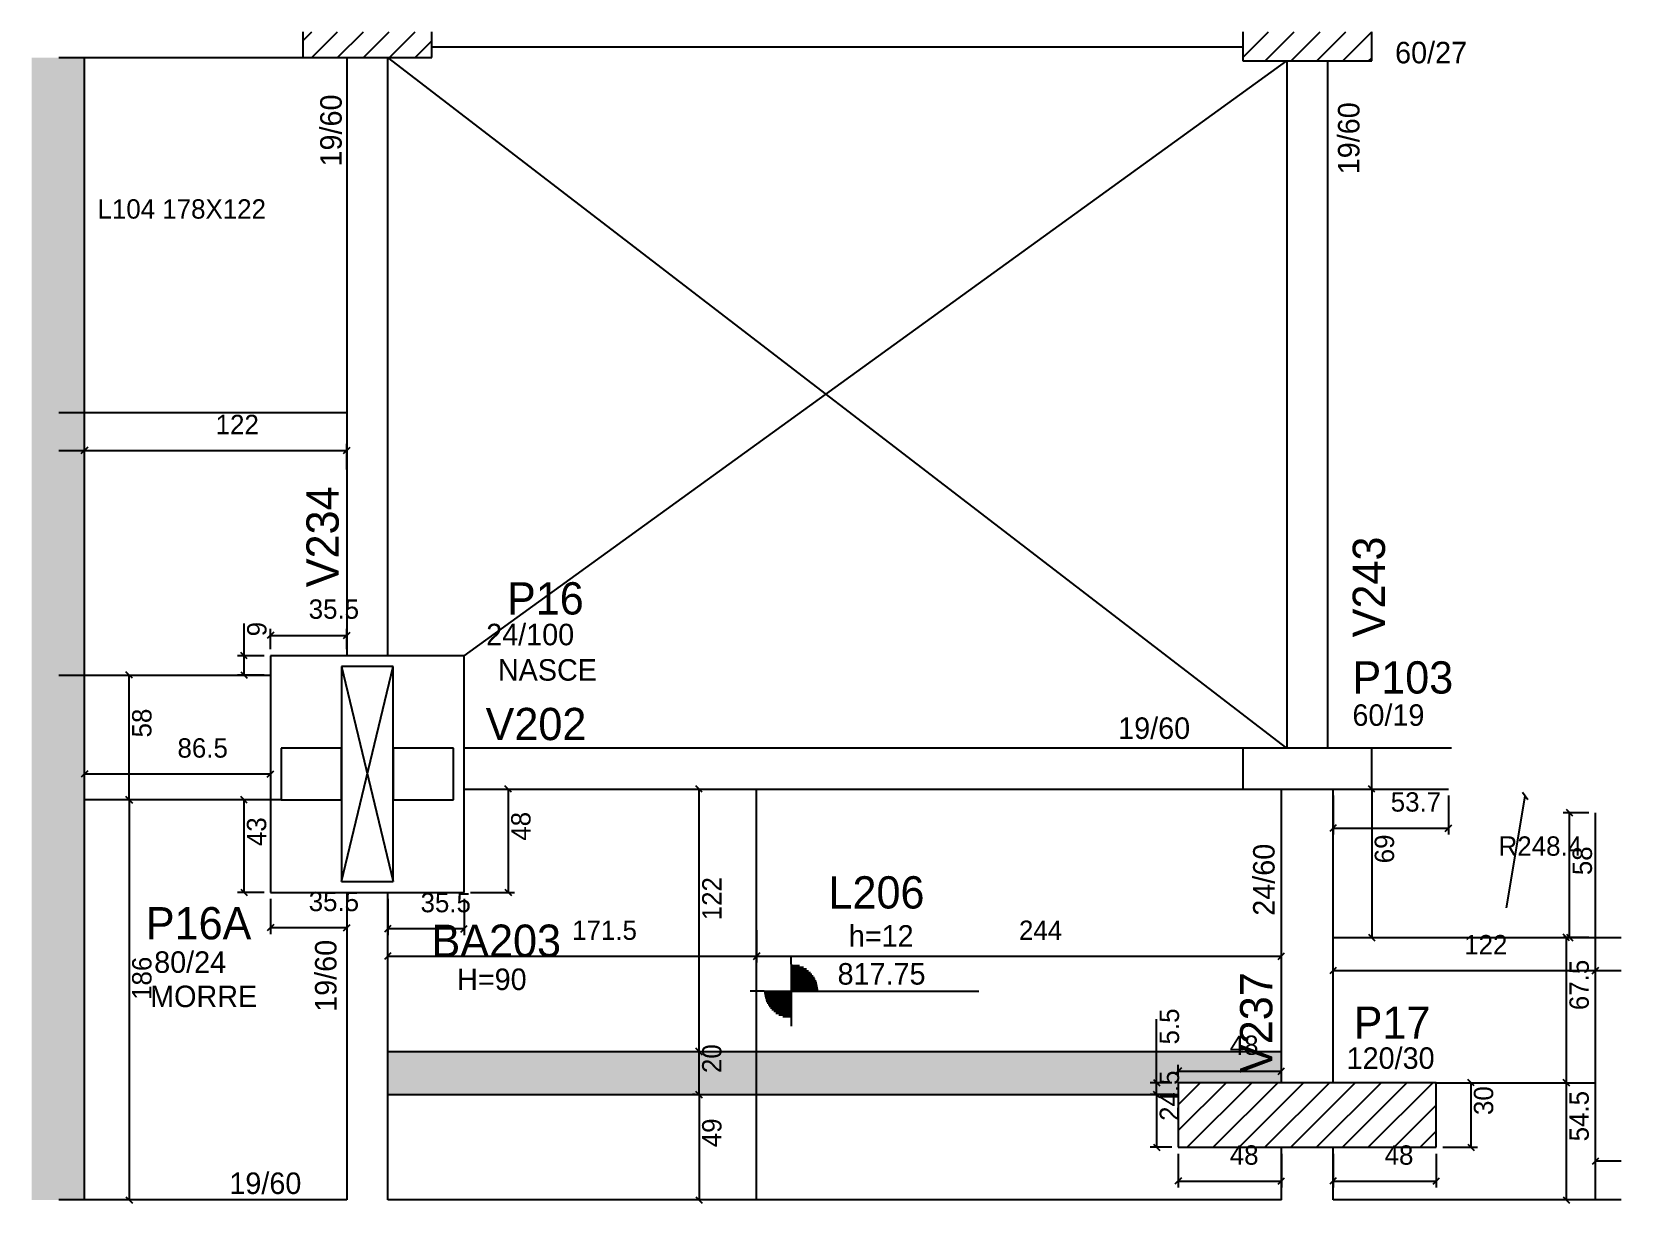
# Model space of a CAD drawing. Header units: metres. Extents: x 5213 to 5952, y 2348 to 2893.
import ezdxf

# ---------------------------------------------------------------- set-up
doc = ezdxf.new("R2010")
doc.units = ezdxf.units.M
for name, color, linetype in [('1', 7, 'Continuous'), ('3', 7, 'Continuous'), ('4', 7, 'Continuous'), ('7', 7, 'Continuous'), ('AUX00', 7, 'Continuous'), ('Hachura', 7, 'Continuous'), ('Painéis', 7, 'Continuous')]:
    doc.layers.add(name, color=color, linetype=linetype)

msp = doc.modelspace()

# ---------------------------------------------------------------- hatches: boundary and pattern name
at = {"layer": 'Hachura'}
h = msp.add_hatch(color=7, dxfattribs=at)
h.dxf.hatch_style = 1
h.paths.add_polyline_path([(5237.36, 2349.58), (5212.86, 2349.58), (5212.86, 2880.58), (5237.36, 2880.58), (5237.36, 2349.58)])
h = msp.add_hatch(color=7, dxfattribs=at)
h.dxf.hatch_style = 1
h.paths.add_polyline_path([(5745.86, 2404.08), (5793.86, 2404.08), (5793.86, 2418.58), (5378.36, 2418.58), (5378.36, 2398.58), (5745.86, 2398.58), (5745.86, 2404.08), (5745.86, 2404.08)])

# ---------------------------------------------------------------- linework, layer by layer
at = {"layer": '1', "color": 1, "lineweight": 25}
for p, q in [((5796.36, 2559.58), (5378.36, 2880.58)), ((5413.86, 2602.58), (5796.36, 2879.08)), ((5356.86, 2597.58), (5380.86, 2497.58)), ((5356.86, 2497.58), (5380.86, 2597.58))]:
    msp.add_line(p, q, dxfattribs=at)
at = {"layer": '3', "color": 3, "lineweight": 25}
for p, q in [((5338.86, 2888.42), (5343.03, 2892.58)), ((5343.05, 2880.58), (5355.05, 2892.58)), ((5355.07, 2880.58), (5367.07, 2892.58)), ((5367.09, 2880.58), (5379.09, 2892.58)), ((5379.11, 2880.58), (5391.11, 2892.58)), ((5775.86, 2880.65), (5787.8, 2892.58)), ((5786.32, 2879.08), (5799.82, 2892.58)), ((5798.34, 2879.08), (5811.84, 2892.58)), ((5810.36, 2879.08), (5823.86, 2892.58)), ((5822.38, 2879.08), (5835.86, 2892.57)), ((5391.13, 2880.58), (5398.86, 2888.31)), ((5398.86, 2885.58), (5775.86, 2885.58)), ((5796.36, 2879.08), (5796.36, 2559.58)), ((5815.36, 2879.08), (5815.36, 2559.58)), ((5834.4, 2879.08), (5835.86, 2880.54)), ((5793.86, 2404.08), (5793.86, 2540.58)), ((5817.86, 2404.08), (5817.86, 2540.58)), ((5565.94, 2459.14), (5565.94, 2462.9)), ((5565.94, 2459.14), (5565.94, 2434.14)), ((5565.94, 2458.53), (5569.79, 2458.53)), ((5565.94, 2457.74), (5571.69, 2457.74)), ((5565.94, 2456.95), (5573.02, 2456.95)), ((5565.94, 2456.15), (5574.05, 2456.15)), ((5565.94, 2455.36), (5574.9, 2455.36)), ((5565.94, 2454.57), (5575.61, 2454.57)), ((5565.94, 2453.78), (5576.21, 2453.78)), ((5553.44, 2446.64), (5546.81, 2446.64)), ((5553.44, 2446.64), (5578.44, 2446.64)), ((5565.94, 2452.98), (5576.72, 2452.98)), ((5565.94, 2452.19), (5577.14, 2452.19)), ((5565.94, 2451.4), (5577.5, 2451.4)), ((5565.94, 2450.6), (5577.8, 2450.6)), ((5565.94, 2449.81), (5578.04, 2449.81)), ((5565.94, 2449.02), (5578.22, 2449.02)), ((5565.94, 2448.23), (5578.34, 2448.23)), ((5565.94, 2447.43), (5578.44, 2447.43)), ((5578.44, 2446.64), (5653.22, 2446.64)), ((5565.94, 2445.85), (5553.44, 2445.85)), ((5565.94, 2445.05), (5553.55, 2445.05)), ((5565.94, 2444.26), (5553.67, 2444.26)), ((5565.94, 2443.47), (5553.85, 2443.47)), ((5565.94, 2442.68), (5554.09, 2442.68)), ((5565.94, 2441.88), (5554.38, 2441.88)), ((5565.94, 2441.09), (5554.74, 2441.09)), ((5565.94, 2440.3), (5555.17, 2440.3)), ((5565.94, 2439.5), (5555.68, 2439.5)), ((5565.94, 2438.71), (5556.28, 2438.71)), ((5565.94, 2437.92), (5556.99, 2437.92)), ((5565.94, 2437.13), (5557.84, 2437.13)), ((5565.94, 2436.33), (5558.87, 2436.33)), ((5565.94, 2435.54), (5560.2, 2435.54)), ((5565.94, 2434.75), (5562.09, 2434.75)), ((5565.94, 2434.14), (5565.94, 2430.45)), ((5745.86, 2381.84), (5768.11, 2404.08)), ((5745.86, 2393.86), (5756.09, 2404.08)), ((5750.13, 2374.08), (5780.13, 2404.08)), ((5762.15, 2374.08), (5792.15, 2404.08)), ((5774.17, 2374.08), (5804.17, 2404.08)), ((5786.19, 2374.08), (5816.19, 2404.08)), ((5798.21, 2374.08), (5828.21, 2404.08)), ((5810.23, 2374.08), (5840.23, 2404.08)), ((5822.26, 2374.08), (5852.26, 2404.08)), ((5834.28, 2374.08), (5864.28, 2404.08)), ((5846.3, 2374.08), (5865.86, 2393.65)), ((5858.32, 2374.08), (5865.86, 2381.63)), ((5793.86, 2349.58), (5793.86, 2374.08)), ((5817.86, 2349.58), (5817.86, 2374.08))]:
    msp.add_line(p, q, dxfattribs=at)
for points in [[(5225.36, 2880.58), (5338.86, 2880.58)], [(5359.36, 2880.58), (5359.36, 2602.58)], [(5378.36, 2602.58), (5378.36, 2880.58)], [(5413.86, 2602.58), (5323.86, 2602.58)], [(5323.86, 2602.58), (5323.86, 2492.58)], [(5413.86, 2492.58), (5413.86, 2602.58)], [(5775.86, 2559.58), (5413.86, 2559.58)], [(5872.98, 2559.58), (5835.86, 2559.58)], [(5413.86, 2540.58), (5775.86, 2540.58)], [(5835.86, 2540.58), (5871.54, 2540.58)], [(5323.86, 2492.58), (5413.86, 2492.58)], [(5359.36, 2492.58), (5359.36, 2349.58)], [(5378.36, 2349.58), (5378.36, 2492.58)], [(5359.36, 2349.58), (5225.36, 2349.58)], [(5793.86, 2349.58), (5378.36, 2349.58)], [(5951.86, 2349.58), (5817.86, 2349.58)]]:
    msp.add_lwpolyline(points, dxfattribs=at)
at = {"layer": '7', "color": 7, "lineweight": 25}
for points in [[(5338.86, 2892.58), (5338.86, 2880.58)], [(5398.86, 2880.58), (5398.86, 2892.58)], [(5775.86, 2892.58), (5775.86, 2879.08)], [(5835.86, 2879.08), (5835.86, 2892.58)], [(5338.86, 2880.58), (5398.86, 2880.58)], [(5775.86, 2879.08), (5835.86, 2879.08)], [(5380.86, 2597.58), (5356.86, 2597.58)], [(5356.86, 2597.58), (5356.86, 2497.58)], [(5380.86, 2497.58), (5380.86, 2597.58)], [(5356.86, 2559.58), (5328.86, 2559.58)], [(5328.86, 2559.58), (5328.86, 2535.58)], [(5356.86, 2535.58), (5356.86, 2559.58)], [(5408.86, 2559.58), (5380.86, 2559.58)], [(5380.86, 2559.58), (5380.86, 2535.58)], [(5408.86, 2535.58), (5408.86, 2559.58)], [(5835.86, 2559.58), (5775.86, 2559.58)], [(5775.86, 2559.58), (5775.86, 2540.58)], [(5835.86, 2540.58), (5835.86, 2559.58)], [(5328.86, 2535.58), (5356.86, 2535.58)], [(5380.86, 2535.58), (5408.86, 2535.58)], [(5775.86, 2540.58), (5835.86, 2540.58)], [(5356.86, 2497.58), (5380.86, 2497.58)], [(5865.86, 2404.08), (5745.86, 2404.08)], [(5745.86, 2404.08), (5745.86, 2374.08)], [(5865.86, 2374.08), (5865.86, 2404.08)], [(5745.86, 2374.08), (5865.86, 2374.08)]]:
    msp.add_lwpolyline(points, dxfattribs=at)
at = {"layer": 'Painéis', "color": 200, "lineweight": 25}
for p, q in [((5237.36, 2349.58), (5237.36, 2880.58)), ((5225.36, 2715.58), (5359.36, 2715.58)), ((5225.36, 2593.58), (5323.86, 2593.58)), ((5328.86, 2535.58), (5237.36, 2535.58)), ((5549.86, 2349.58), (5549.86, 2540.58)), ((5939.86, 2349.58), (5939.86, 2529.55)), ((5817.86, 2471.58), (5951.86, 2471.58)), ((5378.36, 2418.58), (5793.86, 2418.58)), ((5865.86, 2404.08), (5939.86, 2404.08)), ((5378.36, 2398.58), (5745.86, 2398.58))]:
    msp.add_line(p, q, dxfattribs=at)
at = {"layer": 'Painéis', "color": 4, "lineweight": 25}
for p, q in [((5225.36, 2697.99), (5237.36, 2697.99)), ((5237.36, 2697.99), (5359.36, 2697.99)), ((5359.36, 2689.18), (5359.36, 2700.99)), ((5311.56, 2602.58), (5311.56, 2617.58)), ((5323.86, 2605.58), (5323.86, 2615.04)), ((5323.86, 2612.04), (5359.36, 2612.04)), ((5359.36, 2605.58), (5359.36, 2615.04)), ((5320.86, 2602.58), (5308.56, 2602.58)), ((5311.56, 2593.58), (5311.56, 2602.58)), ((5258.13, 2535.58), (5258.13, 2593.58)), ((5320.86, 2593.58), (5308.56, 2593.58)), ((5323.86, 2547.58), (5237.36, 2547.58)), ((5258.13, 2535.58), (5258.13, 2349.58)), ((5320.86, 2535.58), (5308.56, 2535.58)), ((5311.56, 2492.58), (5311.56, 2535.58)), ((5416.86, 2540.58), (5437.34, 2540.58)), ((5434.34, 2540.58), (5434.34, 2492.58)), ((5523.11, 2418.58), (5523.11, 2540.58)), ((5817.86, 2537.58), (5817.86, 2519.41)), ((5835.86, 2540.58), (5835.86, 2471.58)), ((5871.54, 2537.58), (5871.54, 2519.41)), ((5898.52, 2485.33), (5907.14, 2537.29)), ((5936.86, 2529.55), (5924.88, 2529.55)), ((5927.88, 2471.58), (5927.88, 2529.55)), ((5817.86, 2522.41), (5871.54, 2522.41)), ((5320.86, 2492.58), (5308.56, 2492.58)), ((5416.86, 2492.58), (5437.34, 2492.58)), ((5323.86, 2489.58), (5323.86, 2473.14)), ((5359.36, 2489.58), (5359.36, 2473.14)), ((5378.36, 2489.58), (5378.36, 2472.63)), ((5413.86, 2489.58), (5413.86, 2472.63)), ((5359.36, 2476.14), (5323.86, 2476.14)), ((5413.86, 2475.63), (5378.36, 2475.63)), ((5549.86, 2474.96), (5549.86, 2459.9)), ((5936.86, 2471.58), (5924.88, 2471.58)), ((5926.38, 2404.08), (5926.38, 2471.58)), ((5378.36, 2462.9), (5549.86, 2462.9)), ((5549.86, 2462.9), (5793.86, 2462.9)), ((5817.86, 2456.2), (5939.86, 2456.2)), ((5939.86, 2456.2), (5951.86, 2456.2)), ((5735.87, 2404.08), (5735.87, 2433.65)), ((5523.11, 2398.58), (5523.11, 2418.58)), ((5745.86, 2407.08), (5745.86, 2412.45)), ((5745.86, 2409.45), (5793.86, 2409.45)), ((5793.86, 2407.08), (5793.86, 2412.45)), ((5742.86, 2404.08), (5732.87, 2404.08)), ((5735.87, 2398.58), (5735.87, 2404.08)), ((5868.86, 2404.08), (5885.04, 2404.08)), ((5882.04, 2374.08), (5882.04, 2404.08)), ((5926.38, 2349.58), (5926.38, 2404.08)), ((5521.27, 2398.58), (5520.11, 2398.58)), ((5523.11, 2398.58), (5523.11, 2349.58)), ((5742.86, 2398.58), (5732.87, 2398.58)), ((5742.86, 2398.58), (5732.87, 2398.58)), ((5735.87, 2398.58), (5735.87, 2395.58)), ((5735.87, 2398.58), (5735.87, 2374.08)), ((5742.86, 2374.08), (5732.87, 2374.08)), ((5868.86, 2374.08), (5885.04, 2374.08)), ((5745.86, 2371.08), (5745.86, 2355.38)), ((5793.86, 2371.08), (5793.86, 2355.38)), ((5817.86, 2371.08), (5817.86, 2355.38)), ((5865.86, 2371.08), (5865.86, 2355.38)), ((5939.86, 2352.58), (5939.86, 2370.59)), ((5951.86, 2367.59), (5939.86, 2367.59)), ((5745.86, 2358.38), (5793.86, 2358.38)), ((5817.86, 2358.38), (5865.86, 2358.38)), ((5521.27, 2349.58), (5520.11, 2349.58))]:
    msp.add_line(p, q, dxfattribs=at)
at = {"layer": 'Painéis', "color": 0, "lineweight": 25}
for p, q in [((5235.86, 2696.49), (5238.86, 2699.49)), ((5238.86, 2699.49), (5235.86, 2696.49)), ((5357.86, 2696.49), (5360.86, 2699.49)), ((5325.36, 2613.54), (5322.36, 2610.54)), ((5357.86, 2610.54), (5360.86, 2613.54)), ((5313.06, 2601.08), (5310.06, 2604.08)), ((5259.63, 2592.08), (5256.63, 2595.08)), ((5310.06, 2595.08), (5313.06, 2592.08)), ((5238.86, 2549.08), (5235.86, 2546.08)), ((5322.36, 2546.08), (5325.36, 2549.08)), ((5259.63, 2534.08), (5256.63, 2537.08)), ((5256.63, 2537.08), (5259.63, 2534.08)), ((5313.06, 2534.08), (5310.06, 2537.08)), ((5435.84, 2539.08), (5432.84, 2542.08)), ((5524.61, 2539.08), (5521.61, 2542.08)), ((5837.36, 2539.08), (5834.36, 2542.08)), ((5908.38, 2535.56), (5905.91, 2539.01)), ((5929.38, 2528.05), (5926.38, 2531.05)), ((5819.36, 2523.91), (5816.36, 2520.91)), ((5870.04, 2520.91), (5873.04, 2523.91)), ((5310.06, 2494.08), (5313.06, 2491.08)), ((5432.84, 2494.08), (5435.84, 2491.08)), ((5325.36, 2477.64), (5322.36, 2474.64)), ((5357.86, 2474.64), (5360.86, 2477.64)), ((5379.86, 2477.13), (5376.86, 2474.13)), ((5412.36, 2474.13), (5415.36, 2477.13)), ((5834.36, 2473.08), (5837.36, 2470.08)), ((5927.88, 2470.08), (5924.88, 2473.08)), ((5926.38, 2473.08), (5929.38, 2470.08)), ((5379.86, 2464.4), (5376.86, 2461.4)), ((5548.36, 2461.4), (5551.36, 2464.4)), ((5551.36, 2464.4), (5548.36, 2461.4)), ((5792.36, 2461.4), (5795.36, 2464.4)), ((5819.36, 2457.7), (5816.36, 2454.7)), ((5938.36, 2454.7), (5941.36, 2457.7)), ((5941.36, 2457.7), (5938.36, 2454.7)), ((5524.61, 2417.08), (5521.61, 2420.08)), ((5521.61, 2420.08), (5524.61, 2417.08)), ((5747.36, 2410.95), (5744.36, 2407.95)), ((5792.36, 2407.95), (5795.36, 2410.95)), ((5734.37, 2405.58), (5737.37, 2402.58)), ((5883.54, 2402.58), (5880.54, 2405.58)), ((5927.88, 2402.58), (5924.88, 2405.58)), ((5924.88, 2405.58), (5927.88, 2402.58)), ((5524.61, 2397.08), (5521.61, 2400.08)), ((5521.61, 2400.08), (5524.61, 2397.08)), ((5737.37, 2397.08), (5734.37, 2400.08)), ((5737.37, 2397.08), (5734.37, 2400.08)), ((5734.37, 2375.58), (5737.37, 2372.58)), ((5880.54, 2375.58), (5883.54, 2372.58)), ((5941.36, 2369.09), (5938.36, 2366.09)), ((5747.36, 2359.88), (5744.36, 2356.88)), ((5792.36, 2356.88), (5795.36, 2359.88)), ((5819.36, 2359.88), (5816.36, 2356.88)), ((5864.36, 2356.88), (5867.36, 2359.88)), ((5256.63, 2351.08), (5259.63, 2348.08)), ((5521.61, 2351.08), (5524.61, 2348.08)), ((5924.88, 2351.08), (5927.88, 2348.08))]:
    msp.add_line(p, q, dxfattribs=at)

# ---------------------------------------------------------------- texts
at = {"layer": '3', "color": 3, "lineweight": 25}
for s, p in [('60/27', (5846.73, 2877.92)), ('24/100', (5424.14, 2607.42)), ('NASCE', (5429.56, 2590.97)), ('60/19', (5826.9, 2569.98)), ('19/60', (5717.98, 2563.9)), ('h=12', (5592.74, 2467.33)), ('80/24', (5269.76, 2455.16)), ('H=90', (5410.6, 2447.17)), ('817.75', (5587.51, 2449.69)), ('MORRE', (5267.89, 2439.23)), ('120/30', (5824.2, 2410.53)), ('19/60', (5304.73, 2352.36))]:
    msp.add_text(s, height=10, dxfattribs=at).set_placement(p)
for s, p in [('19/60', (5356.96, 2829.98)), ('19/60', (5830.17, 2826.36)), ('24/60', (5790.7, 2481.7)), ('19/60', (5354.54, 2437.04))]:
    msp.add_text(s, height=10, rotation=90, dxfattribs=at).set_placement(p)
at = {"layer": '4', "color": 4, "lineweight": 25}
for s, p in [('V234', (5355.56, 2634.4)), ('V243', (5842.02, 2611.11)), ('V237', (5789.64, 2408.59))]:
    msp.add_text(s, height=15, rotation=90, dxfattribs=at).set_placement(p)
for s, p in [('P16', (5433.8, 2621.72)), ('P103', (5826.9, 2584.98)), ('V202', (5423.86, 2563.33)), ('L206', (5583.29, 2485.06)), ('P16A', (5265.88, 2470.72)), ('BA203', (5398.7, 2462.6)), ('P17', (5827.47, 2424.5))]:
    msp.add_text(s, height=15, dxfattribs=at).set_placement(p)
at = {"layer": 'AUX00', "color": 7, "lineweight": 25}
msp.add_text('L104^J178X122', height=9, dxfattribs=at).set_placement((5243.43, 2805.74))
at = {"layer": 'Painéis', "color": 240, "lineweight": 25}
for s, p in [('122', (5298.36, 2705.55)), ('35.5', (5341.61, 2619.74)), ('86.5', (5280.61, 2555.2)), ('53.7', (5844.7, 2530.11)), ('R248.4', (5894.86, 2509.59)), ('35.5', (5341.61, 2483.84)), ('35.5', (5393.61, 2483.32)), ('171.5', (5464.11, 2470.49)), ('244', (5671.86, 2470.46)), ('122', (5878.86, 2463.75)), ('48', (5769.86, 2417.03)), ('48', (5769.86, 2365.97)), ('48', (5841.86, 2365.97))]:
    msp.add_text(s, height=9, dxfattribs=at).set_placement(p)
for s, p in [('9', (5321.98, 2611.58)), ('58', (5268.51, 2564.58)), ('48', (5444.75, 2516.58)), ('43', (5321.87, 2514.08)), ('69', (5846.24, 2506.08)), ('58', (5938.26, 2500.57)), ('122', (5533.56, 2479.58)), ('186', (5268.52, 2442.58)), ('67.5', (5936.78, 2437.83)), ('5.5', (5746.27, 2421.87)), ('20', (5533.52, 2408.58)), ('24.5', (5746.27, 2386.33)), ('30', (5892.35, 2389.08)), ('54.5', (5936.78, 2376.83)), ('49', (5533.52, 2374.08))]:
    msp.add_text(s, height=9, rotation=90, dxfattribs=at).set_placement(p)

doc.saveas('drawing.dxf')
